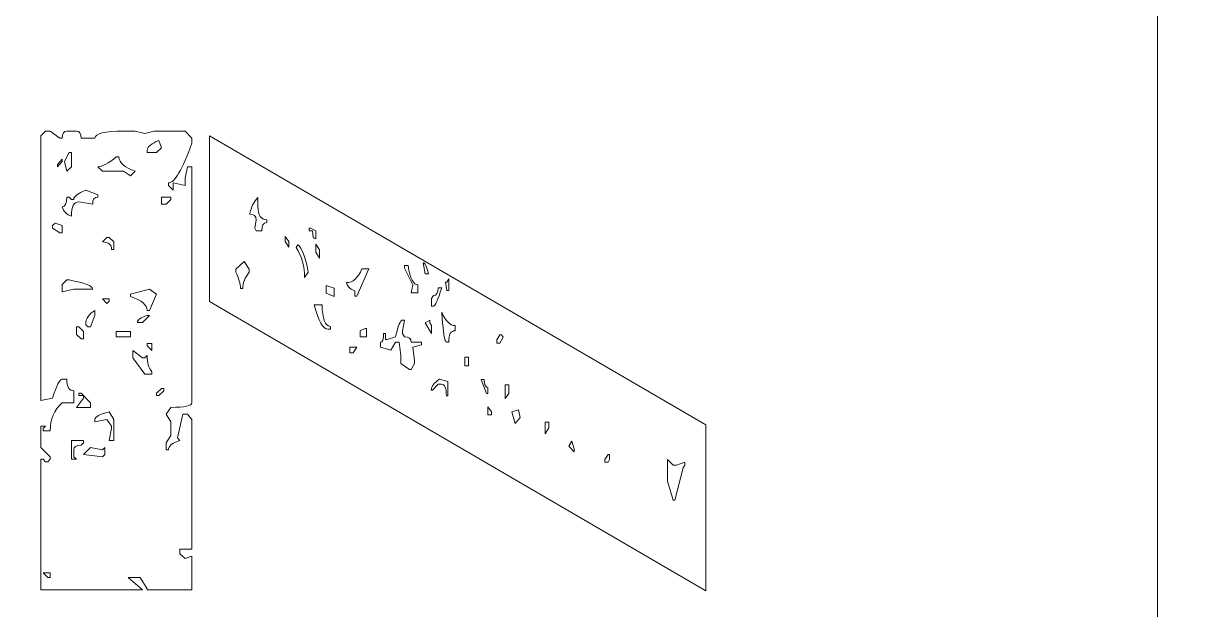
# Model space of a CAD drawing. Header units: centimetres. Extents: x -162 to 162, y -134 to 134.
# Drawn here: x 76.257 to 77.424, y -42.939 to -42.348 of the extents above; entities that cross this region are included whole.
import ezdxf

# ---------------------------------------------------------------- set-up
doc = ezdxf.new("R2010")
doc.units = ezdxf.units.CM
doc.header["$MEASUREMENT"] = 0
doc.layers.add('Capa 1', color=7, linetype='Continuous')
doc.layers.add('GUIDE', color=7, linetype='Continuous')

msp = doc.modelspace()

# ---------------------------------------------------------------- linework, layer by layer
at = {"layer": 'Capa 1', "lineweight": 9}
msp.add_open_spline([(75.70356, -30.40368), (75.70356, -30.40368), (75.70356, -34.48612), (75.70356, -34.48612), (75.70356, -34.48612), (76.57183, -35.02375), (76.57183, -35.02375), (76.57183, -35.02375), (76.57183, -39.81765), (76.57183, -39.81765), (76.57183, -39.81765), (75.70356, -40.35528), (75.70356, -40.35528), (75.70356, -40.35528), (75.70356, -44.43772), (75.70356, -44.43772), (75.70356, -44.43772), (76.0342, -44.90277), (76.0342, -44.90277), (76.0342, -44.90277), (77.24746, -44.90277), (77.24746, -44.90277), (77.24746, -44.90277), (77.57723, -44.43772), (77.57723, -44.43772), (77.57723, -44.43772), (77.57723, -38.57305), (77.57723, -38.57305), (77.57723, -38.57305), (78.00373, -38.57305), (78.00373, -38.57305), (78.15787, -38.57305), (78.31125, -38.42517), (78.31125, -38.27105), (78.31125, -38.27105), (78.31125, -37.20834), (78.31125, -37.20834), (78.31125, -37.05423), (78.15787, -36.90377), (78.00373, -36.90377), (78.00373, -36.90377), (77.57723, -36.90377), (77.57723, -36.90377), (77.57723, -36.90377), (77.57723, -30.40368), (77.57723, -30.40368), (77.57723, -30.40368), (77.24746, -29.93863), (77.24746, -29.93863), (77.24746, -29.93863), (76.0342, -29.93863), (76.0342, -29.93863), (76.0342, -29.93863), (75.70356, -30.40368), (75.70356, -30.40368)], degree=3, knots=[0, 0, 0, 0, 0.0555556, 0.0555556, 0.0555556, 0.1111111, 0.1111111, 0.1111111, 0.1666667, 0.1666667, 0.1666667, 0.2222222, 0.2222222, 0.2222222, 0.2777778, 0.2777778, 0.2777778, 0.3333333, 0.3333333, 0.3333333, 0.3888889, 0.3888889, 0.3888889, 0.4444444, 0.4444444, 0.4444444, 0.5, 0.5, 0.5, 0.5555556, 0.5555556, 0.5555556, 0.6111111, 0.6111111, 0.6111111, 0.6666667, 0.6666667, 0.6666667, 0.7222222, 0.7222222, 0.7222222, 0.7777778, 0.7777778, 0.7777778, 0.8333333, 0.8333333, 0.8333333, 0.8888889, 0.8888889, 0.8888889, 0.9444444, 0.9444444, 0.9444444, 1, 1, 1, 1], dxfattribs=at)
at = {"layer": 'Capa 1', "color": 4, "lineweight": 9}
msp.add_open_spline([(77.39939, -38.56086), (77.39939, -38.56086), (77.39939, -44.38088), (77.39939, -44.38088), (77.39939, -44.38088), (77.15481, -44.72496), (77.15481, -44.72496), (77.15481, -44.72496), (76.12523, -44.72496), (76.12523, -44.72496), (76.12523, -44.72496), (75.88135, -44.38106), (75.88135, -44.38106), (75.88135, -44.38106), (75.88135, -40.40551), (75.88135, -40.40551), (75.88135, -40.40551), (76.69237, -39.86787), (76.69237, -39.86787), (76.69237, -39.86787), (76.69237, -34.97352), (76.69237, -34.97352), (76.69237, -34.97352), (75.88135, -34.43589), (75.88135, -34.43589), (75.88135, -34.43589), (75.88135, -30.46025), (75.88135, -30.46025), (75.88135, -30.46025), (76.12523, -30.11644), (76.12523, -30.11644), (76.12523, -30.11644), (77.15481, -30.11644), (77.15481, -30.11644), (77.15481, -30.11644), (77.39939, -30.46042), (77.39939, -30.46042), (77.39939, -30.46042), (77.39939, -36.92573), (77.39939, -36.92573)], degree=3, knots=[0, 0, 0, 0, 0.0769231, 0.0769231, 0.0769231, 0.1538462, 0.1538462, 0.1538462, 0.2307692, 0.2307692, 0.2307692, 0.3076923, 0.3076923, 0.3076923, 0.3846154, 0.3846154, 0.3846154, 0.4615385, 0.4615385, 0.4615385, 0.5384615, 0.5384615, 0.5384615, 0.6153846, 0.6153846, 0.6153846, 0.6923077, 0.6923077, 0.6923077, 0.7692308, 0.7692308, 0.7692308, 0.8461538, 0.8461538, 0.8461538, 0.9230769, 0.9230769, 0.9230769, 1, 1, 1, 1], dxfattribs=at)
at = {"layer": 'Capa 1', "color": 2, "lineweight": 9}
for points, knots in [([(76.38214, -42.91866), (76.38214, -42.91866), (76.38214, -42.91773), (76.38214, -42.91773), (76.38214, -42.91773), (76.37517, -42.90611), (76.37517, -42.90611), (76.37517, -42.90611), (76.36308, -42.90611), (76.36308, -42.90611), (76.36308, -42.90611), (76.37749, -42.91866), (76.37749, -42.91866), (76.37749, -42.91866), (76.27522, -42.91866), (76.27522, -42.91866), (76.27522, -42.91866), (76.27522, -42.7871), (76.27522, -42.7871), (76.27522, -42.7871), (76.27754, -42.7871), (76.27754, -42.7871), (76.27754, -42.7871), (76.27987, -42.78989), (76.27987, -42.78989), (76.27987, -42.78989), (76.28219, -42.78989), (76.28219, -42.78989), (76.28219, -42.78989), (76.28452, -42.7871), (76.28452, -42.7871), (76.28452, -42.7871), (76.28452, -42.78478), (76.28452, -42.78478), (76.28452, -42.78478), (76.27522, -42.77548), (76.27522, -42.77548), (76.27522, -42.77548), (76.27522, -42.7541), (76.27522, -42.7541), (76.27522, -42.7541), (76.27987, -42.7541), (76.27987, -42.7541), (76.27987, -42.7541), (76.27754, -42.75642), (76.27754, -42.75642), (76.27754, -42.75642), (76.27754, -42.75875), (76.27754, -42.75875), (76.27754, -42.75875), (76.28452, -42.75875), (76.28452, -42.75875), (76.28452, -42.74697), (76.28854, -42.73752), (76.2966, -42.73039), (76.2966, -42.73039), (76.30822, -42.73039), (76.30822, -42.73039), (76.30822, -42.73039), (76.30822, -42.7183), (76.30822, -42.7183), (76.30358, -42.7183), (76.30125, -42.71443), (76.30125, -42.70668), (76.30125, -42.70668), (76.2966, -42.70668), (76.2966, -42.70668), (76.29412, -42.70668), (76.29087, -42.71303), (76.28684, -42.72574), (76.28684, -42.72574), (76.27522, -42.72806), (76.27522, -42.72806), (76.27522, -42.72806), (76.27522, -42.46169), (76.27522, -42.46169), (76.27522, -42.46169), (76.27987, -42.45704), (76.27987, -42.45704), (76.27987, -42.45704), (76.28452, -42.45704), (76.28452, -42.45704), (76.28452, -42.45704), (76.29428, -42.46401), (76.29428, -42.46401), (76.29428, -42.46401), (76.2966, -42.46401), (76.2966, -42.46401), (76.2966, -42.45937), (76.29815, -42.45704), (76.30125, -42.45704), (76.30125, -42.45704), (76.31101, -42.45704), (76.31101, -42.45704), (76.31411, -42.45704), (76.31566, -42.45937), (76.31566, -42.46401), (76.31566, -42.46401), (76.32961, -42.46401), (76.32961, -42.46401), (76.32961, -42.45937), (76.33922, -42.45704), (76.35843, -42.45704), (76.35843, -42.45704), (76.37005, -42.45704), (76.37005, -42.45704), (76.37005, -42.45704), (76.37981, -42.45937), (76.37981, -42.45937), (76.37981, -42.45937), (76.38911, -42.45704), (76.38911, -42.45704), (76.38911, -42.45704), (76.42026, -42.45704), (76.42026, -42.45704), (76.42026, -42.45704), (76.42723, -42.46401), (76.42723, -42.46401), (76.42723, -42.46401), (76.42723, -42.46913), (76.42723, -42.46913), (76.41763, -42.49578), (76.40972, -42.50911), (76.40352, -42.50911), (76.40352, -42.50911), (76.40352, -42.5119), (76.40352, -42.5119), (76.40352, -42.5119), (76.40817, -42.51655), (76.40817, -42.51655), (76.40817, -42.51655), (76.40817, -42.50911), (76.40817, -42.50911), (76.40817, -42.50911), (76.42026, -42.5119), (76.42026, -42.5119), (76.42026, -42.5119), (76.42026, -42.50446), (76.42026, -42.50446), (76.42026, -42.50446), (76.42258, -42.49284), (76.42258, -42.49284), (76.42258, -42.49284), (76.42723, -42.49284), (76.42723, -42.49284), (76.42723, -42.49284), (76.42723, -42.73039), (76.42723, -42.73039), (76.42723, -42.73349), (76.4201, -42.73504), (76.40585, -42.73504), (76.40585, -42.73504), (76.4012, -42.74201), (76.4012, -42.74201), (76.4012, -42.74201), (76.40585, -42.74945), (76.40585, -42.74945), (76.40585, -42.74945), (76.40585, -42.7634), (76.40585, -42.7634), (76.40585, -42.7634), (76.4012, -42.77083), (76.4012, -42.77083), (76.4012, -42.77083), (76.4012, -42.77781), (76.4012, -42.77781), (76.4012, -42.77781), (76.40352, -42.77781), (76.40352, -42.77781), (76.40352, -42.77378), (76.4074, -42.77068), (76.41515, -42.76851), (76.41515, -42.76851), (76.41282, -42.76572), (76.41282, -42.76572), (76.41282, -42.76572), (76.41793, -42.74201), (76.41793, -42.74201), (76.41793, -42.74201), (76.42258, -42.74201), (76.42258, -42.74201), (76.42258, -42.74201), (76.42723, -42.74712), (76.42723, -42.74712), (76.42723, -42.74712), (76.42723, -42.87776), (76.42723, -42.87776), (76.42723, -42.87776), (76.41515, -42.87776), (76.41515, -42.87776), (76.41515, -42.87776), (76.41515, -42.8824), (76.41515, -42.8824), (76.41515, -42.8824), (76.42026, -42.88705), (76.42026, -42.88705), (76.42026, -42.88705), (76.42723, -42.88473), (76.42723, -42.88473), (76.42723, -42.88473), (76.42723, -42.91866), (76.42723, -42.91866), (76.42723, -42.91866), (76.38214, -42.91866), (76.38214, -42.91866)], [0, 0, 0, 0, 0.0147059, 0.0147059, 0.0147059, 0.0294118, 0.0294118, 0.0294118, 0.0441176, 0.0441176, 0.0441176, 0.0588235, 0.0588235, 0.0588235, 0.0735294, 0.0735294, 0.0735294, 0.0882353, 0.0882353, 0.0882353, 0.1029412, 0.1029412, 0.1029412, 0.1176471, 0.1176471, 0.1176471, 0.1323529, 0.1323529, 0.1323529, 0.1470588, 0.1470588, 0.1470588, 0.1617647, 0.1617647, 0.1617647, 0.1764706, 0.1764706, 0.1764706, 0.1911765, 0.1911765, 0.1911765, 0.2058824, 0.2058824, 0.2058824, 0.2205882, 0.2205882, 0.2205882, 0.2352941, 0.2352941, 0.2352941, 0.25, 0.25, 0.25, 0.2647059, 0.2647059, 0.2647059, 0.2794118, 0.2794118, 0.2794118, 0.2941176, 0.2941176, 0.2941176, 0.3088235, 0.3088235, 0.3088235, 0.3235294, 0.3235294, 0.3235294, 0.3382353, 0.3382353, 0.3382353, 0.3529412, 0.3529412, 0.3529412, 0.3676471, 0.3676471, 0.3676471, 0.3823529, 0.3823529, 0.3823529, 0.3970588, 0.3970588, 0.3970588, 0.4117647, 0.4117647, 0.4117647, 0.4264706, 0.4264706, 0.4264706, 0.4411765, 0.4411765, 0.4411765, 0.4558824, 0.4558824, 0.4558824, 0.4705882, 0.4705882, 0.4705882, 0.4852941, 0.4852941, 0.4852941, 0.5, 0.5, 0.5, 0.5147059, 0.5147059, 0.5147059, 0.5294118, 0.5294118, 0.5294118, 0.5441176, 0.5441176, 0.5441176, 0.5588235, 0.5588235, 0.5588235, 0.5735294, 0.5735294, 0.5735294, 0.5882353, 0.5882353, 0.5882353, 0.6029412, 0.6029412, 0.6029412, 0.6176471, 0.6176471, 0.6176471, 0.6323529, 0.6323529, 0.6323529, 0.6470588, 0.6470588, 0.6470588, 0.6617647, 0.6617647, 0.6617647, 0.6764706, 0.6764706, 0.6764706, 0.6911765, 0.6911765, 0.6911765, 0.7058824, 0.7058824, 0.7058824, 0.7205882, 0.7205882, 0.7205882, 0.7352941, 0.7352941, 0.7352941, 0.75, 0.75, 0.75, 0.7647059, 0.7647059, 0.7647059, 0.7794118, 0.7794118, 0.7794118, 0.7941176, 0.7941176, 0.7941176, 0.8088235, 0.8088235, 0.8088235, 0.8235294, 0.8235294, 0.8235294, 0.8382353, 0.8382353, 0.8382353, 0.8529412, 0.8529412, 0.8529412, 0.8676471, 0.8676471, 0.8676471, 0.8823529, 0.8823529, 0.8823529, 0.8970588, 0.8970588, 0.8970588, 0.9117647, 0.9117647, 0.9117647, 0.9264706, 0.9264706, 0.9264706, 0.9411765, 0.9411765, 0.9411765, 0.9558824, 0.9558824, 0.9558824, 0.9705882, 0.9705882, 0.9705882, 0.9852941, 0.9852941, 0.9852941, 1, 1, 1, 1]), ([(76.39655, -42.47378), (76.39655, -42.47378), (76.39376, -42.46634), (76.39376, -42.46634), (76.38663, -42.46944), (76.38276, -42.47269), (76.38214, -42.4761), (76.38214, -42.4761), (76.38214, -42.47843), (76.38214, -42.47843), (76.38214, -42.47843), (76.39144, -42.47843), (76.39144, -42.47843), (76.39144, -42.47843), (76.39655, -42.47378), (76.39655, -42.47378)], [0, 0, 0, 0, 0.2, 0.2, 0.2, 0.4, 0.4, 0.4, 0.6, 0.6, 0.6, 0.8, 0.8, 0.8, 1, 1, 1, 1]), ([(76.94464, -42.7527), (76.94464, -42.7527), (76.94464, -42.91959), (76.94464, -42.91959), (76.94464, -42.91959), (76.4449, -42.62858), (76.4449, -42.62858), (76.4449, -42.62858), (76.4449, -42.46169), (76.4449, -42.46169), (76.4449, -42.46169), (76.94464, -42.7527), (76.94464, -42.7527)], [0, 0, 0, 0, 0.25, 0.25, 0.25, 0.5, 0.5, 0.5, 0.75, 0.75, 0.75, 1, 1, 1, 1]), ([(76.3059, -42.49284), (76.3059, -42.49284), (76.3059, -42.47843), (76.3059, -42.47843), (76.3059, -42.47843), (76.30358, -42.47843), (76.30358, -42.47843), (76.30358, -42.47843), (76.29893, -42.48772), (76.29893, -42.48772), (76.29893, -42.48772), (76.30125, -42.49749), (76.30125, -42.49749), (76.30125, -42.49749), (76.3059, -42.49284), (76.3059, -42.49284)], [0, 0, 0, 0, 0.2, 0.2, 0.2, 0.4, 0.4, 0.4, 0.6, 0.6, 0.6, 0.8, 0.8, 0.8, 1, 1, 1, 1]), ([(76.2966, -42.48772), (76.2966, -42.48772), (76.2966, -42.4854), (76.2966, -42.4854), (76.2966, -42.4854), (76.29195, -42.49051), (76.29195, -42.49051), (76.29195, -42.49051), (76.29195, -42.49284), (76.29195, -42.49284), (76.29195, -42.49284), (76.2966, -42.48772), (76.2966, -42.48772)], [0, 0, 0, 0, 0.25, 0.25, 0.25, 0.5, 0.5, 0.5, 0.75, 0.75, 0.75, 1, 1, 1, 1]), ([(76.37005, -42.49749), (76.35921, -42.49346), (76.35378, -42.48865), (76.35378, -42.48307), (76.35378, -42.48307), (76.35099, -42.48307), (76.35099, -42.48307), (76.34324, -42.48958), (76.33705, -42.49284), (76.3324, -42.49284), (76.3324, -42.49284), (76.33705, -42.49749), (76.33705, -42.49749), (76.33705, -42.49749), (76.35843, -42.49749), (76.35843, -42.49749), (76.35843, -42.49749), (76.3654, -42.50213), (76.3654, -42.50213), (76.3654, -42.50213), (76.37005, -42.49749), (76.37005, -42.49749)], [0, 0, 0, 0, 0.1428571, 0.1428571, 0.1428571, 0.2857143, 0.2857143, 0.2857143, 0.4285714, 0.4285714, 0.4285714, 0.5714286, 0.5714286, 0.5714286, 0.7142857, 0.7142857, 0.7142857, 0.8571429, 0.8571429, 0.8571429, 1, 1, 1, 1]), ([(76.3059, -42.54258), (76.3059, -42.53297), (76.30838, -42.52817), (76.31334, -42.52817), (76.31334, -42.52817), (76.32728, -42.53049), (76.32728, -42.53049), (76.32728, -42.52584), (76.32899, -42.52352), (76.3324, -42.52352), (76.3324, -42.52352), (76.3324, -42.52119), (76.3324, -42.52119), (76.3324, -42.52119), (76.32031, -42.51655), (76.32031, -42.51655), (76.31225, -42.51964), (76.30822, -42.52274), (76.30822, -42.52584), (76.30822, -42.52584), (76.3059, -42.52584), (76.3059, -42.52584), (76.3059, -42.52584), (76.30358, -42.52352), (76.30358, -42.52352), (76.30358, -42.52352), (76.30125, -42.52352), (76.30125, -42.52352), (76.30094, -42.53003), (76.29939, -42.53328), (76.2966, -42.53328), (76.29784, -42.53793), (76.30094, -42.54103), (76.3059, -42.54258)], [0, 0, 0, 0, 0.0909091, 0.0909091, 0.0909091, 0.1818182, 0.1818182, 0.1818182, 0.2727273, 0.2727273, 0.2727273, 0.3636364, 0.3636364, 0.3636364, 0.4545455, 0.4545455, 0.4545455, 0.5454545, 0.5454545, 0.5454545, 0.6363636, 0.6363636, 0.6363636, 0.7272727, 0.7272727, 0.7272727, 0.8181818, 0.8181818, 0.8181818, 0.9090909, 0.9090909, 0.9090909, 1, 1, 1, 1]), ([(76.40585, -42.52584), (76.40585, -42.52584), (76.40585, -42.52352), (76.40585, -42.52352), (76.40585, -42.52352), (76.39655, -42.52352), (76.39655, -42.52352), (76.39655, -42.52352), (76.39655, -42.53049), (76.39655, -42.53049), (76.39655, -42.53049), (76.4012, -42.53049), (76.4012, -42.53049), (76.4012, -42.53049), (76.40585, -42.52584), (76.40585, -42.52584)], [0, 0, 0, 0, 0.2, 0.2, 0.2, 0.4, 0.4, 0.4, 0.6, 0.6, 0.6, 0.8, 0.8, 0.8, 1, 1, 1, 1]), ([(76.48534, -42.54072), (76.48968, -42.54072), (76.49185, -42.54258), (76.49185, -42.5463), (76.49185, -42.5463), (76.49046, -42.55467), (76.49046, -42.55467), (76.49046, -42.55467), (76.49185, -42.55745), (76.49185, -42.55745), (76.49185, -42.55745), (76.49743, -42.55745), (76.49743, -42.55745), (76.49743, -42.55188), (76.49913, -42.54909), (76.50254, -42.54909), (76.50254, -42.54909), (76.50254, -42.5463), (76.50254, -42.5463), (76.49665, -42.5463), (76.49371, -42.5418), (76.49371, -42.53282), (76.49371, -42.53282), (76.49371, -42.52398), (76.49371, -42.52398), (76.48968, -42.5277), (76.48689, -42.53328), (76.48534, -42.54072)], [0, 0, 0, 0, 0.1111111, 0.1111111, 0.1111111, 0.2222222, 0.2222222, 0.2222222, 0.3333333, 0.3333333, 0.3333333, 0.4444444, 0.4444444, 0.4444444, 0.5555556, 0.5555556, 0.5555556, 0.6666667, 0.6666667, 0.6666667, 0.7777778, 0.7777778, 0.7777778, 0.8888889, 0.8888889, 0.8888889, 1, 1, 1, 1]), ([(76.2966, -42.55931), (76.2966, -42.55931), (76.2966, -42.55188), (76.2966, -42.55188), (76.2966, -42.55188), (76.28963, -42.54955), (76.28963, -42.54955), (76.28963, -42.54955), (76.28684, -42.55188), (76.28684, -42.55188), (76.28684, -42.55188), (76.28684, -42.55467), (76.28684, -42.55467), (76.28684, -42.55467), (76.29428, -42.55931), (76.29428, -42.55931), (76.29428, -42.55931), (76.2966, -42.55931), (76.2966, -42.55931)], [0, 0, 0, 0, 0.1666667, 0.1666667, 0.1666667, 0.3333333, 0.3333333, 0.3333333, 0.5, 0.5, 0.5, 0.6666667, 0.6666667, 0.6666667, 0.8333333, 0.8333333, 0.8333333, 1, 1, 1, 1]), ([(76.52486, -42.57373), (76.52486, -42.57373), (76.52486, -42.56815), (76.52486, -42.56815), (76.52486, -42.56815), (76.52114, -42.56303), (76.52114, -42.56303), (76.52114, -42.56303), (76.52114, -42.56815), (76.52114, -42.56815), (76.52114, -42.56815), (76.52486, -42.57373), (76.52486, -42.57373)], [0, 0, 0, 0, 0.25, 0.25, 0.25, 0.5, 0.5, 0.5, 0.75, 0.75, 0.75, 1, 1, 1, 1]), ([(76.54531, -42.55745), (76.54531, -42.55745), (76.54857, -42.55745), (76.54857, -42.55745), (76.54857, -42.56272), (76.54965, -42.56536), (76.55182, -42.56536), (76.55182, -42.56536), (76.55182, -42.55745), (76.55182, -42.55745), (76.55182, -42.55745), (76.54671, -42.55467), (76.54671, -42.55467), (76.54671, -42.55467), (76.54531, -42.55467), (76.54531, -42.55467), (76.54531, -42.55467), (76.54531, -42.55745), (76.54531, -42.55745)], [0, 0, 0, 0, 0.1666667, 0.1666667, 0.1666667, 0.3333333, 0.3333333, 0.3333333, 0.5, 0.5, 0.5, 0.6666667, 0.6666667, 0.6666667, 0.8333333, 0.8333333, 0.8333333, 1, 1, 1, 1]), ([(76.34867, -42.57605), (76.34867, -42.57605), (76.34867, -42.56861), (76.34867, -42.56861), (76.34867, -42.56861), (76.34402, -42.56396), (76.34402, -42.56396), (76.34402, -42.56396), (76.3417, -42.56396), (76.3417, -42.56396), (76.3417, -42.56396), (76.33705, -42.56861), (76.33705, -42.56861), (76.34324, -42.56861), (76.34634, -42.57109), (76.34634, -42.57605), (76.34634, -42.57605), (76.34867, -42.57605), (76.34867, -42.57605)], [0, 0, 0, 0, 0.1666667, 0.1666667, 0.1666667, 0.3333333, 0.3333333, 0.3333333, 0.5, 0.5, 0.5, 0.6666667, 0.6666667, 0.6666667, 0.8333333, 0.8333333, 0.8333333, 1, 1, 1, 1]), ([(76.54066, -42.60441), (76.54066, -42.60441), (76.54438, -42.59883), (76.54438, -42.59883), (76.54097, -42.58271), (76.53741, -42.57357), (76.53369, -42.5714), (76.53369, -42.5714), (76.53229, -42.57419), (76.53229, -42.57419), (76.53787, -42.58318), (76.54066, -42.59325), (76.54066, -42.60441)], [0, 0, 0, 0, 0.25, 0.25, 0.25, 0.5, 0.5, 0.5, 0.75, 0.75, 0.75, 1, 1, 1, 1]), ([(76.55554, -42.58488), (76.55554, -42.58488), (76.55554, -42.57651), (76.55554, -42.57651), (76.55554, -42.57651), (76.55182, -42.57094), (76.55182, -42.57094), (76.55182, -42.57094), (76.55182, -42.57884), (76.55182, -42.57884), (76.55182, -42.57884), (76.55554, -42.58488), (76.55554, -42.58488)], [0, 0, 0, 0, 0.25, 0.25, 0.25, 0.5, 0.5, 0.5, 0.75, 0.75, 0.75, 1, 1, 1, 1]), ([(76.47604, -42.61556), (76.47604, -42.61556), (76.47837, -42.61556), (76.47837, -42.61556), (76.47837, -42.60999), (76.48054, -42.60441), (76.48488, -42.59883), (76.48488, -42.59883), (76.48488, -42.59604), (76.48488, -42.59604), (76.48488, -42.59604), (76.47976, -42.58814), (76.47976, -42.58814), (76.47976, -42.58814), (76.4714, -42.59604), (76.4714, -42.59604), (76.4714, -42.59604), (76.4714, -42.59883), (76.4714, -42.59883), (76.4745, -42.60503), (76.47604, -42.61061), (76.47604, -42.61556)], [0, 0, 0, 0, 0.1428571, 0.1428571, 0.1428571, 0.2857143, 0.2857143, 0.2857143, 0.4285714, 0.4285714, 0.4285714, 0.5714286, 0.5714286, 0.5714286, 0.7142857, 0.7142857, 0.7142857, 0.8571429, 0.8571429, 0.8571429, 1, 1, 1, 1]), ([(76.59133, -42.623), (76.59133, -42.623), (76.59319, -42.623), (76.59319, -42.623), (76.59319, -42.623), (76.60528, -42.59557), (76.60528, -42.59557), (76.60528, -42.59557), (76.59831, -42.59557), (76.59831, -42.59557), (76.59428, -42.60487), (76.58916, -42.60952), (76.58297, -42.60952), (76.58297, -42.61262), (76.58576, -42.61541), (76.59133, -42.61789), (76.59133, -42.61789), (76.59133, -42.623), (76.59133, -42.623)], [0, 0, 0, 0, 0.1666667, 0.1666667, 0.1666667, 0.3333333, 0.3333333, 0.3333333, 0.5, 0.5, 0.5, 0.6666667, 0.6666667, 0.6666667, 0.8333333, 0.8333333, 0.8333333, 1, 1, 1, 1]), ([(76.64944, -42.61185), (76.64944, -42.61185), (76.64805, -42.61975), (76.64805, -42.61975), (76.64805, -42.61975), (76.65456, -42.61975), (76.65456, -42.61975), (76.65456, -42.61975), (76.65456, -42.61185), (76.65456, -42.61185), (76.65022, -42.61185), (76.64696, -42.60534), (76.6448, -42.59232), (76.6448, -42.59232), (76.64108, -42.59232), (76.64108, -42.59232), (76.64108, -42.59232), (76.64108, -42.59511), (76.64108, -42.59511), (76.64108, -42.59511), (76.64944, -42.61185), (76.64944, -42.61185)], [0, 0, 0, 0, 0.1428571, 0.1428571, 0.1428571, 0.2857143, 0.2857143, 0.2857143, 0.4285714, 0.4285714, 0.4285714, 0.5714286, 0.5714286, 0.5714286, 0.7142857, 0.7142857, 0.7142857, 0.8571429, 0.8571429, 0.8571429, 1, 1, 1, 1]), ([(76.662, -42.60069), (76.662, -42.60069), (76.66525, -42.60069), (76.66525, -42.60069), (76.66339, -42.59325), (76.66169, -42.58953), (76.66014, -42.58953), (76.66014, -42.58953), (76.662, -42.60069), (76.662, -42.60069)], [0, 0, 0, 0, 0.3333333, 0.3333333, 0.3333333, 0.6666667, 0.6666667, 0.6666667, 1, 1, 1, 1]), ([(76.30822, -42.61603), (76.30822, -42.61603), (76.32728, -42.61603), (76.32728, -42.61603), (76.32728, -42.61293), (76.31938, -42.60983), (76.30358, -42.60673), (76.30358, -42.60673), (76.30125, -42.60673), (76.30125, -42.60673), (76.30125, -42.60673), (76.2966, -42.61138), (76.2966, -42.61138), (76.2966, -42.61138), (76.2966, -42.61882), (76.2966, -42.61882), (76.2966, -42.61882), (76.30822, -42.61603), (76.30822, -42.61603)], [0, 0, 0, 0, 0.1666667, 0.1666667, 0.1666667, 0.3333333, 0.3333333, 0.3333333, 0.5, 0.5, 0.5, 0.6666667, 0.6666667, 0.6666667, 0.8333333, 0.8333333, 0.8333333, 1, 1, 1, 1]), ([(76.68384, -42.61742), (76.68384, -42.61742), (76.6857, -42.61742), (76.6857, -42.61742), (76.6857, -42.61742), (76.6857, -42.6058), (76.6857, -42.6058), (76.6857, -42.6058), (76.68384, -42.60906), (76.68384, -42.60906), (76.68384, -42.60906), (76.68245, -42.60906), (76.68245, -42.60906), (76.68245, -42.60906), (76.68384, -42.61742), (76.68384, -42.61742)], [0, 0, 0, 0, 0.2, 0.2, 0.2, 0.4, 0.4, 0.4, 0.6, 0.6, 0.6, 0.8, 0.8, 0.8, 1, 1, 1, 1]), ([(76.38446, -42.63741), (76.38446, -42.63741), (76.39144, -42.62114), (76.39144, -42.62114), (76.39144, -42.62114), (76.38446, -42.61603), (76.38446, -42.61603), (76.38446, -42.61603), (76.3654, -42.62114), (76.3654, -42.62114), (76.3654, -42.62114), (76.3654, -42.62347), (76.3654, -42.62347), (76.37656, -42.6275), (76.38214, -42.63215), (76.38214, -42.63741), (76.38214, -42.63741), (76.38446, -42.63741), (76.38446, -42.63741)], [0, 0, 0, 0, 0.1666667, 0.1666667, 0.1666667, 0.3333333, 0.3333333, 0.3333333, 0.5, 0.5, 0.5, 0.6666667, 0.6666667, 0.6666667, 0.8333333, 0.8333333, 0.8333333, 1, 1, 1, 1]), ([(76.56251, -42.62021), (76.56251, -42.62021), (76.57041, -42.62347), (76.57041, -42.62347), (76.57041, -42.62347), (76.57041, -42.6151), (76.57041, -42.6151), (76.57041, -42.6151), (76.56251, -42.61231), (76.56251, -42.61231), (76.56251, -42.61231), (76.56251, -42.62021), (76.56251, -42.62021)], [0, 0, 0, 0, 0.25, 0.25, 0.25, 0.5, 0.5, 0.5, 0.75, 0.75, 0.75, 1, 1, 1, 1]), ([(76.6685, -42.63323), (76.6685, -42.63323), (76.67036, -42.63323), (76.67036, -42.63323), (76.67191, -42.63323), (76.6747, -42.62703), (76.67873, -42.61463), (76.67873, -42.61463), (76.67501, -42.61463), (76.67501, -42.61463), (76.67501, -42.6199), (76.67346, -42.62254), (76.67036, -42.62254), (76.67036, -42.62254), (76.6685, -42.62533), (76.6685, -42.62533), (76.6685, -42.62533), (76.6685, -42.63323), (76.6685, -42.63323)], [0, 0, 0, 0, 0.1666667, 0.1666667, 0.1666667, 0.3333333, 0.3333333, 0.3333333, 0.5, 0.5, 0.5, 0.6666667, 0.6666667, 0.6666667, 0.8333333, 0.8333333, 0.8333333, 1, 1, 1, 1]), ([(76.3417, -42.63044), (76.3417, -42.63044), (76.34402, -42.62812), (76.34402, -42.62812), (76.34402, -42.62812), (76.34402, -42.62579), (76.34402, -42.62579), (76.34402, -42.62579), (76.33705, -42.62579), (76.33705, -42.62579), (76.33705, -42.62579), (76.3417, -42.63044), (76.3417, -42.63044)], [0, 0, 0, 0, 0.25, 0.25, 0.25, 0.5, 0.5, 0.5, 0.75, 0.75, 0.75, 1, 1, 1, 1]), ([(76.56437, -42.65647), (76.56437, -42.65647), (76.5667, -42.65647), (76.5667, -42.65647), (76.5667, -42.65647), (76.5667, -42.65368), (76.5667, -42.65368), (76.56112, -42.65306), (76.55833, -42.64578), (76.55833, -42.63184), (76.55833, -42.63184), (76.55043, -42.63184), (76.55043, -42.63184), (76.55445, -42.64826), (76.5591, -42.65647), (76.56437, -42.65647)], [0, 0, 0, 0, 0.2, 0.2, 0.2, 0.4, 0.4, 0.4, 0.6, 0.6, 0.6, 0.8, 0.8, 0.8, 1, 1, 1, 1]), ([(76.32496, -42.65415), (76.32496, -42.65415), (76.32961, -42.64253), (76.32961, -42.64253), (76.32961, -42.64253), (76.32961, -42.63741), (76.32961, -42.63741), (76.32341, -42.64082), (76.32031, -42.64563), (76.32031, -42.65182), (76.32031, -42.65182), (76.32264, -42.65415), (76.32264, -42.65415), (76.32264, -42.65415), (76.32496, -42.65415), (76.32496, -42.65415)], [0, 0, 0, 0, 0.2, 0.2, 0.2, 0.4, 0.4, 0.4, 0.6, 0.6, 0.6, 0.8, 0.8, 0.8, 1, 1, 1, 1]), ([(76.38446, -42.64253), (76.38446, -42.64253), (76.38214, -42.64253), (76.38214, -42.64253), (76.37563, -42.6447), (76.37238, -42.64702), (76.37238, -42.6495), (76.37238, -42.6495), (76.37749, -42.6495), (76.37749, -42.6495), (76.37749, -42.6495), (76.38446, -42.64253), (76.38446, -42.64253)], [0, 0, 0, 0, 0.25, 0.25, 0.25, 0.5, 0.5, 0.5, 0.75, 0.75, 0.75, 1, 1, 1, 1]), ([(76.68384, -42.66949), (76.68384, -42.66949), (76.6857, -42.66949), (76.6857, -42.66949), (76.6857, -42.66174), (76.68787, -42.65787), (76.69221, -42.65787), (76.69221, -42.65787), (76.69221, -42.65275), (76.69221, -42.65275), (76.68725, -42.65275), (76.68276, -42.64826), (76.67873, -42.63927), (76.67997, -42.65942), (76.68168, -42.66949), (76.68384, -42.66949)], [0, 0, 0, 0, 0.2, 0.2, 0.2, 0.4, 0.4, 0.4, 0.6, 0.6, 0.6, 0.8, 0.8, 0.8, 1, 1, 1, 1]), ([(76.31799, -42.66624), (76.31799, -42.66624), (76.31799, -42.6588), (76.31799, -42.6588), (76.31799, -42.6588), (76.31334, -42.65415), (76.31334, -42.65415), (76.31334, -42.65415), (76.31101, -42.65415), (76.31101, -42.65415), (76.31101, -42.65415), (76.31101, -42.66159), (76.31101, -42.66159), (76.31101, -42.66159), (76.31566, -42.66624), (76.31566, -42.66624), (76.31566, -42.66624), (76.31799, -42.66624), (76.31799, -42.66624)], [0, 0, 0, 0, 0.1666667, 0.1666667, 0.1666667, 0.3333333, 0.3333333, 0.3333333, 0.5, 0.5, 0.5, 0.6666667, 0.6666667, 0.6666667, 0.8333333, 0.8333333, 0.8333333, 1, 1, 1, 1]), ([(76.59645, -42.66391), (76.59645, -42.66391), (76.60296, -42.66391), (76.60296, -42.66391), (76.60296, -42.66391), (76.60296, -42.65554), (76.60296, -42.65554), (76.60296, -42.65554), (76.60156, -42.65554), (76.60156, -42.65554), (76.60156, -42.65554), (76.59645, -42.65787), (76.59645, -42.65787), (76.59645, -42.65787), (76.59645, -42.66391), (76.59645, -42.66391)], [0, 0, 0, 0, 0.2, 0.2, 0.2, 0.4, 0.4, 0.4, 0.6, 0.6, 0.6, 0.8, 0.8, 0.8, 1, 1, 1, 1]), ([(76.6169, -42.6746), (76.6169, -42.6746), (76.62759, -42.67739), (76.62759, -42.67739), (76.62759, -42.67739), (76.63224, -42.66949), (76.63224, -42.66949), (76.63224, -42.66949), (76.63596, -42.66949), (76.63596, -42.66949), (76.63596, -42.66949), (76.63736, -42.68297), (76.63736, -42.68297), (76.63736, -42.68297), (76.63736, -42.69087), (76.63736, -42.69087), (76.63736, -42.69087), (76.64619, -42.69692), (76.64619, -42.69692), (76.64619, -42.69692), (76.64805, -42.69692), (76.64805, -42.69692), (76.64805, -42.69692), (76.6513, -42.69087), (76.6513, -42.69087), (76.6513, -42.69087), (76.6513, -42.68809), (76.6513, -42.68809), (76.6513, -42.68809), (76.64944, -42.6746), (76.64944, -42.6746), (76.64944, -42.6746), (76.65828, -42.67228), (76.65828, -42.67228), (76.65828, -42.67228), (76.65828, -42.66949), (76.65828, -42.66949), (76.65828, -42.66949), (76.64805, -42.66949), (76.64805, -42.66949), (76.64805, -42.66577), (76.64572, -42.66391), (76.64108, -42.66391), (76.64108, -42.66391), (76.63922, -42.66066), (76.63922, -42.66066), (76.63922, -42.66066), (76.63922, -42.65787), (76.63922, -42.65787), (76.63922, -42.65787), (76.64108, -42.64718), (76.64108, -42.64718), (76.64108, -42.64718), (76.63922, -42.64718), (76.63922, -42.64718), (76.63705, -42.64718), (76.63472, -42.65275), (76.63224, -42.66391), (76.63224, -42.66391), (76.62388, -42.6667), (76.62388, -42.6667), (76.62388, -42.6667), (76.62202, -42.6667), (76.62202, -42.6667), (76.62202, -42.6667), (76.62202, -42.66066), (76.62202, -42.66066), (76.62202, -42.66066), (76.62016, -42.66066), (76.62016, -42.66066), (76.62016, -42.66655), (76.61907, -42.66949), (76.6169, -42.66949), (76.6169, -42.66949), (76.6169, -42.6746), (76.6169, -42.6746)], [0, 0, 0, 0, 0.04, 0.04, 0.04, 0.08, 0.08, 0.08, 0.12, 0.12, 0.12, 0.16, 0.16, 0.16, 0.2, 0.2, 0.2, 0.24, 0.24, 0.24, 0.28, 0.28, 0.28, 0.32, 0.32, 0.32, 0.36, 0.36, 0.36, 0.4, 0.4, 0.4, 0.44, 0.44, 0.44, 0.48, 0.48, 0.48, 0.52, 0.52, 0.52, 0.56, 0.56, 0.56, 0.6, 0.6, 0.6, 0.64, 0.64, 0.64, 0.68, 0.68, 0.68, 0.72, 0.72, 0.72, 0.76, 0.76, 0.76, 0.8, 0.8, 0.8, 0.84, 0.84, 0.84, 0.88, 0.88, 0.88, 0.92, 0.92, 0.92, 0.96, 0.96, 0.96, 1, 1, 1, 1]), ([(76.6685, -42.66066), (76.6685, -42.66066), (76.6685, -42.65275), (76.6685, -42.65275), (76.6685, -42.65275), (76.66664, -42.64997), (76.66664, -42.64997), (76.66664, -42.64997), (76.66664, -42.64718), (76.66664, -42.64718), (76.66664, -42.64718), (76.662, -42.64997), (76.662, -42.64997), (76.662, -42.64997), (76.6685, -42.66066), (76.6685, -42.66066)], [0, 0, 0, 0, 0.2, 0.2, 0.2, 0.4, 0.4, 0.4, 0.6, 0.6, 0.6, 0.8, 0.8, 0.8, 1, 1, 1, 1]), ([(76.3654, -42.66391), (76.3654, -42.66391), (76.3654, -42.6588), (76.3654, -42.6588), (76.3654, -42.6588), (76.35099, -42.6588), (76.35099, -42.6588), (76.35099, -42.6588), (76.35099, -42.66391), (76.35099, -42.66391), (76.35099, -42.66391), (76.3654, -42.66391), (76.3654, -42.66391)], [0, 0, 0, 0, 0.25, 0.25, 0.25, 0.5, 0.5, 0.5, 0.75, 0.75, 0.75, 1, 1, 1, 1]), ([(76.73405, -42.67042), (76.73405, -42.67042), (76.73731, -42.67042), (76.73731, -42.67042), (76.73731, -42.67042), (76.74056, -42.66438), (76.74056, -42.66438), (76.74056, -42.66438), (76.7387, -42.66205), (76.7387, -42.66205), (76.7387, -42.66205), (76.73731, -42.66205), (76.73731, -42.66205), (76.73731, -42.66205), (76.73405, -42.66717), (76.73405, -42.66717), (76.73405, -42.66717), (76.73405, -42.67042), (76.73405, -42.67042)], [0, 0, 0, 0, 0.1666667, 0.1666667, 0.1666667, 0.3333333, 0.3333333, 0.3333333, 0.5, 0.5, 0.5, 0.6666667, 0.6666667, 0.6666667, 0.8333333, 0.8333333, 0.8333333, 1, 1, 1, 1]), ([(76.38679, -42.70157), (76.38679, -42.70157), (76.38679, -42.69924), (76.38679, -42.69924), (76.38369, -42.69552), (76.38214, -42.6901), (76.38214, -42.68297), (76.38214, -42.68297), (76.37981, -42.6853), (76.37981, -42.6853), (76.37981, -42.6853), (76.37749, -42.6853), (76.37749, -42.6853), (76.37749, -42.6853), (76.36773, -42.67786), (76.36773, -42.67786), (76.36773, -42.67786), (76.36773, -42.6853), (76.36773, -42.6853), (76.36773, -42.6853), (76.37981, -42.70157), (76.37981, -42.70157), (76.37981, -42.70157), (76.38679, -42.70157), (76.38679, -42.70157)], [0, 0, 0, 0, 0.125, 0.125, 0.125, 0.25, 0.25, 0.25, 0.375, 0.375, 0.375, 0.5, 0.5, 0.5, 0.625, 0.625, 0.625, 0.75, 0.75, 0.75, 0.875, 0.875, 0.875, 1, 1, 1, 1]), ([(76.38679, -42.67786), (76.38679, -42.67786), (76.38679, -42.67088), (76.38679, -42.67088), (76.38679, -42.67088), (76.38214, -42.67088), (76.38214, -42.67088), (76.38214, -42.67088), (76.38214, -42.67321), (76.38214, -42.67321), (76.38214, -42.67321), (76.38679, -42.67786), (76.38679, -42.67786)], [0, 0, 0, 0, 0.25, 0.25, 0.25, 0.5, 0.5, 0.5, 0.75, 0.75, 0.75, 1, 1, 1, 1]), ([(76.58622, -42.68018), (76.58622, -42.68018), (76.58947, -42.68018), (76.58947, -42.68018), (76.58947, -42.68018), (76.59319, -42.6746), (76.59319, -42.6746), (76.59319, -42.6746), (76.58622, -42.6746), (76.58622, -42.6746), (76.58622, -42.6746), (76.58622, -42.68018), (76.58622, -42.68018)], [0, 0, 0, 0, 0.25, 0.25, 0.25, 0.5, 0.5, 0.5, 0.75, 0.75, 0.75, 1, 1, 1, 1]), ([(76.70198, -42.6932), (76.70198, -42.6932), (76.70569, -42.6932), (76.70569, -42.6932), (76.70569, -42.6932), (76.70569, -42.68437), (76.70569, -42.68437), (76.70569, -42.68437), (76.70198, -42.68437), (76.70198, -42.68437), (76.70198, -42.68437), (76.70198, -42.6932), (76.70198, -42.6932)], [0, 0, 0, 0, 0.25, 0.25, 0.25, 0.5, 0.5, 0.5, 0.75, 0.75, 0.75, 1, 1, 1, 1]), ([(76.66804, -42.71784), (76.66804, -42.71784), (76.66943, -42.71784), (76.66943, -42.71784), (76.66943, -42.71784), (76.67501, -42.71179), (76.67501, -42.71179), (76.67501, -42.71179), (76.67827, -42.71179), (76.67827, -42.71179), (76.68168, -42.71179), (76.68338, -42.71567), (76.68338, -42.72342), (76.68338, -42.72342), (76.68477, -42.72342), (76.68477, -42.72342), (76.68477, -42.72342), (76.68477, -42.709), (76.68477, -42.709), (76.68477, -42.709), (76.67641, -42.70668), (76.67641, -42.70668), (76.67114, -42.71009), (76.66835, -42.71381), (76.66804, -42.71784)], [0, 0, 0, 0, 0.125, 0.125, 0.125, 0.25, 0.25, 0.25, 0.375, 0.375, 0.375, 0.5, 0.5, 0.5, 0.625, 0.625, 0.625, 0.75, 0.75, 0.75, 0.875, 0.875, 0.875, 1, 1, 1, 1]), ([(76.72382, -42.72109), (76.72382, -42.72109), (76.72522, -42.72109), (76.72522, -42.72109), (76.72522, -42.72109), (76.72522, -42.71505), (76.72522, -42.71505), (76.72274, -42.71505), (76.7215, -42.71241), (76.7215, -42.70715), (76.7215, -42.70715), (76.71825, -42.70715), (76.71825, -42.70715), (76.71825, -42.70715), (76.72382, -42.72109), (76.72382, -42.72109)], [0, 0, 0, 0, 0.2, 0.2, 0.2, 0.4, 0.4, 0.4, 0.6, 0.6, 0.6, 0.8, 0.8, 0.8, 1, 1, 1, 1]), ([(76.74242, -42.72621), (76.74242, -42.72621), (76.74614, -42.72109), (76.74614, -42.72109), (76.74614, -42.72109), (76.74614, -42.71226), (76.74614, -42.71226), (76.74614, -42.71226), (76.74242, -42.71226), (76.74242, -42.71226), (76.74242, -42.71226), (76.74242, -42.72621), (76.74242, -42.72621)], [0, 0, 0, 0, 0.25, 0.25, 0.25, 0.5, 0.5, 0.5, 0.75, 0.75, 0.75, 1, 1, 1, 1]), ([(76.32496, -42.73504), (76.32496, -42.73504), (76.32496, -42.73039), (76.32496, -42.73039), (76.32496, -42.73039), (76.31566, -42.72063), (76.31566, -42.72063), (76.31566, -42.72063), (76.31334, -42.72063), (76.31334, -42.72063), (76.31334, -42.72063), (76.31334, -42.72295), (76.31334, -42.72295), (76.31334, -42.72295), (76.31799, -42.72295), (76.31799, -42.72295), (76.31799, -42.72295), (76.31799, -42.72574), (76.31799, -42.72574), (76.31799, -42.72574), (76.31101, -42.73504), (76.31101, -42.73504), (76.31101, -42.73504), (76.32496, -42.73504), (76.32496, -42.73504)], [0, 0, 0, 0, 0.125, 0.125, 0.125, 0.25, 0.25, 0.25, 0.375, 0.375, 0.375, 0.5, 0.5, 0.5, 0.625, 0.625, 0.625, 0.75, 0.75, 0.75, 0.875, 0.875, 0.875, 1, 1, 1, 1]), ([(76.39887, -42.7183), (76.39887, -42.7183), (76.39887, -42.71598), (76.39887, -42.71598), (76.39887, -42.71598), (76.39655, -42.71598), (76.39655, -42.71598), (76.39655, -42.71598), (76.39144, -42.72063), (76.39144, -42.72063), (76.39144, -42.72063), (76.39144, -42.72295), (76.39144, -42.72295), (76.39144, -42.72295), (76.39376, -42.72295), (76.39376, -42.72295), (76.39376, -42.72295), (76.39887, -42.7183), (76.39887, -42.7183)], [0, 0, 0, 0, 0.1666667, 0.1666667, 0.1666667, 0.3333333, 0.3333333, 0.3333333, 0.5, 0.5, 0.5, 0.6666667, 0.6666667, 0.6666667, 0.8333333, 0.8333333, 0.8333333, 1, 1, 1, 1]), ([(76.72522, -42.74248), (76.72522, -42.74248), (76.72894, -42.74248), (76.72894, -42.74248), (76.72894, -42.74248), (76.72894, -42.73969), (76.72894, -42.73969), (76.72894, -42.73969), (76.72522, -42.73457), (76.72522, -42.73457), (76.72522, -42.73457), (76.72522, -42.74248), (76.72522, -42.74248)], [0, 0, 0, 0, 0.25, 0.25, 0.25, 0.5, 0.5, 0.5, 0.75, 0.75, 0.75, 1, 1, 1, 1]), ([(76.75265, -42.75131), (76.75265, -42.75131), (76.75776, -42.74527), (76.75776, -42.74527), (76.75776, -42.74527), (76.7559, -42.73736), (76.7559, -42.73736), (76.7559, -42.73736), (76.74939, -42.73969), (76.74939, -42.73969), (76.74939, -42.73969), (76.75265, -42.75131), (76.75265, -42.75131)], [0, 0, 0, 0, 0.25, 0.25, 0.25, 0.5, 0.5, 0.5, 0.75, 0.75, 0.75, 1, 1, 1, 1]), ([(76.34867, -42.76851), (76.34867, -42.76851), (76.34867, -42.74712), (76.34867, -42.74712), (76.34867, -42.74712), (76.34402, -42.73969), (76.34402, -42.73969), (76.33441, -42.74186), (76.32961, -42.74434), (76.32961, -42.74712), (76.32961, -42.74712), (76.32961, -42.74945), (76.32961, -42.74945), (76.32961, -42.74945), (76.3417, -42.74712), (76.3417, -42.74712), (76.3417, -42.74712), (76.34634, -42.7541), (76.34634, -42.7541), (76.34634, -42.7541), (76.34634, -42.75642), (76.34634, -42.75642), (76.34634, -42.75642), (76.34402, -42.76851), (76.34402, -42.76851), (76.34402, -42.76851), (76.34867, -42.76851), (76.34867, -42.76851)], [0, 0, 0, 0, 0.1111111, 0.1111111, 0.1111111, 0.2222222, 0.2222222, 0.2222222, 0.3333333, 0.3333333, 0.3333333, 0.4444444, 0.4444444, 0.4444444, 0.5555556, 0.5555556, 0.5555556, 0.6666667, 0.6666667, 0.6666667, 0.7777778, 0.7777778, 0.7777778, 0.8888889, 0.8888889, 0.8888889, 1, 1, 1, 1]), ([(76.78286, -42.76154), (76.78286, -42.76154), (76.78658, -42.75549), (76.78658, -42.75549), (76.78658, -42.75549), (76.78658, -42.74991), (76.78658, -42.74991), (76.78658, -42.74991), (76.78286, -42.74991), (76.78286, -42.74991), (76.78286, -42.74991), (76.78286, -42.76154), (76.78286, -42.76154)], [0, 0, 0, 0, 0.25, 0.25, 0.25, 0.5, 0.5, 0.5, 0.75, 0.75, 0.75, 1, 1, 1, 1]), ([(76.31101, -42.7871), (76.31101, -42.7871), (76.30822, -42.78478), (76.30822, -42.78478), (76.30822, -42.78478), (76.30822, -42.77781), (76.30822, -42.77781), (76.30822, -42.77471), (76.3107, -42.77316), (76.31566, -42.77316), (76.31566, -42.77316), (76.31799, -42.77083), (76.31799, -42.77083), (76.31799, -42.77083), (76.31799, -42.76851), (76.31799, -42.76851), (76.31799, -42.76851), (76.3059, -42.76851), (76.3059, -42.76851), (76.3059, -42.76851), (76.3059, -42.7871), (76.3059, -42.7871), (76.3059, -42.7871), (76.31101, -42.7871), (76.31101, -42.7871)], [0, 0, 0, 0, 0.125, 0.125, 0.125, 0.25, 0.25, 0.25, 0.375, 0.375, 0.375, 0.5, 0.5, 0.5, 0.625, 0.625, 0.625, 0.75, 0.75, 0.75, 0.875, 0.875, 0.875, 1, 1, 1, 1]), ([(76.80657, -42.77409), (76.80657, -42.77409), (76.81215, -42.77967), (76.81215, -42.77967), (76.81215, -42.77967), (76.81215, -42.77688), (76.81215, -42.77688), (76.81215, -42.77688), (76.80983, -42.76897), (76.80983, -42.76897), (76.80983, -42.76897), (76.80657, -42.77409), (76.80657, -42.77409)], [0, 0, 0, 0, 0.25, 0.25, 0.25, 0.5, 0.5, 0.5, 0.75, 0.75, 0.75, 1, 1, 1, 1]), ([(76.33705, -42.78478), (76.33705, -42.78478), (76.33937, -42.78246), (76.33937, -42.78246), (76.33937, -42.78246), (76.33937, -42.77548), (76.33937, -42.77548), (76.33937, -42.77548), (76.33705, -42.77781), (76.33705, -42.77781), (76.33705, -42.77781), (76.32496, -42.77548), (76.32496, -42.77548), (76.32496, -42.77548), (76.31799, -42.78246), (76.31799, -42.78246), (76.31799, -42.78246), (76.33705, -42.78478), (76.33705, -42.78478)], [0, 0, 0, 0, 0.1666667, 0.1666667, 0.1666667, 0.3333333, 0.3333333, 0.3333333, 0.5, 0.5, 0.5, 0.6666667, 0.6666667, 0.6666667, 0.8333333, 0.8333333, 0.8333333, 1, 1, 1, 1]), ([(76.84283, -42.79036), (76.84283, -42.79036), (76.84609, -42.79036), (76.84609, -42.79036), (76.84609, -42.79036), (76.84748, -42.78757), (76.84748, -42.78757), (76.84748, -42.78757), (76.84748, -42.78246), (76.84748, -42.78246), (76.84748, -42.78246), (76.84609, -42.78246), (76.84609, -42.78246), (76.84609, -42.78246), (76.84283, -42.78757), (76.84283, -42.78757), (76.84283, -42.78757), (76.84283, -42.79036), (76.84283, -42.79036)], [0, 0, 0, 0, 0.1666667, 0.1666667, 0.1666667, 0.3333333, 0.3333333, 0.3333333, 0.5, 0.5, 0.5, 0.6666667, 0.6666667, 0.6666667, 0.8333333, 0.8333333, 0.8333333, 1, 1, 1, 1]), ([(76.91163, -42.82848), (76.91163, -42.82848), (76.91349, -42.82848), (76.91349, -42.82848), (76.91349, -42.82848), (76.92186, -42.79594), (76.92186, -42.79594), (76.92186, -42.79594), (76.92326, -42.79315), (76.92326, -42.79315), (76.92326, -42.79315), (76.92326, -42.79036), (76.92326, -42.79036), (76.92326, -42.79036), (76.91489, -42.79315), (76.91489, -42.79315), (76.91489, -42.79315), (76.91163, -42.79315), (76.91163, -42.79315), (76.91163, -42.79315), (76.90606, -42.78757), (76.90606, -42.78757), (76.90606, -42.78757), (76.90606, -42.80942), (76.90606, -42.80942), (76.90606, -42.80942), (76.91163, -42.82848), (76.91163, -42.82848)], [0, 0, 0, 0, 0.1111111, 0.1111111, 0.1111111, 0.2222222, 0.2222222, 0.2222222, 0.3333333, 0.3333333, 0.3333333, 0.4444444, 0.4444444, 0.4444444, 0.5555556, 0.5555556, 0.5555556, 0.6666667, 0.6666667, 0.6666667, 0.7777778, 0.7777778, 0.7777778, 0.8888889, 0.8888889, 0.8888889, 1, 1, 1, 1]), ([(76.28452, -42.90611), (76.28452, -42.90611), (76.28452, -42.90146), (76.28452, -42.90146), (76.28452, -42.90146), (76.27754, -42.90146), (76.27754, -42.90146), (76.27754, -42.90146), (76.28219, -42.90611), (76.28219, -42.90611), (76.28219, -42.90611), (76.28452, -42.90611), (76.28452, -42.90611)], [0, 0, 0, 0, 0.25, 0.25, 0.25, 0.5, 0.5, 0.5, 0.75, 0.75, 0.75, 1, 1, 1, 1])]:
    msp.add_open_spline(points, degree=3, knots=knots, dxfattribs=at)
at = {"layer": 'GUIDE', "lineweight": 9}
for points in [[(154.95614, -133.81955), (154.95614, -133.81955), (-18.51418, -133.81955), (-18.51418, -133.81955), (-18.51418, -133.81955), (-18.51418, 9.29968), (-18.51418, 9.29968), (-18.51418, 9.29968), (154.95614, 9.29968), (154.95614, 9.29968), (154.95614, 9.29968), (154.95614, -133.81955), (154.95614, -133.81955)], [(-18.43797, -133.74342), (-18.43797, -133.74342), (154.87992, -133.74342), (154.87992, -133.74342), (154.87992, -133.74342), (154.87992, 9.22355), (154.87992, 9.22355), (154.87992, 9.22355), (-18.43797, 9.22355), (-18.43797, 9.22355), (-18.43797, 9.22355), (-18.43797, -133.74342), (-18.43797, -133.74342)]]:
    msp.add_open_spline(points, degree=3, knots=[0, 0, 0, 0, 0.25, 0.25, 0.25, 0.5, 0.5, 0.5, 0.75, 0.75, 0.75, 1, 1, 1, 1], dxfattribs=at)

doc.saveas('drawing.dxf')
